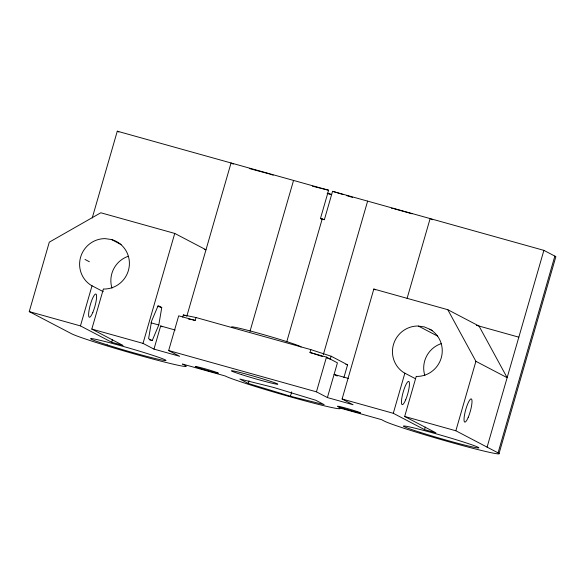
<?xml version="1.0" encoding="UTF-8"?>
<svg xmlns="http://www.w3.org/2000/svg" width="585" height="585" viewBox="0 0 585 585"><rect width="100%" height="100%" fill="white"/><g stroke="black" fill="none" stroke-linecap="round" stroke-linejoin="round"><path stroke-width="0.88" d="M158.791 324.997L161.76 307.513L158.14 305.619L151.559 321.209L148.59 338.693L152.21 340.587L158.791 324.997L151.032 322.832M92.225 218L117.285 131.194L328.616 190.227L320.434 218.585L324.375 219.682L332.558 191.324L543.889 250.365L554.851 256.098L498.054 452.863A60.284 2.523 16.1 0 1 452.139 442.713A60.284 2.523 16.1 0 1 384.294 421.09L381.559 419.65L338.898 407.738A60.284 2.523 16.1 0 1 292.975 397.581A60.284 2.523 16.1 0 1 225.13 375.958L182.469 364.038L185.211 365.471A60.284 2.523 16.1 0 1 139.296 355.322A60.284 2.523 16.1 0 1 71.45 333.691L29.25 311.608L49.294 242.161L100.803 212.772L174.747 233.422L205.986 249.78L204.253 249.29M111.523 239.528A25.323 24.782 -62.4 0 1 129.109 267.279A25.323 24.782 -62.4 0 1 103.911 289.041L103.399 288.968L91.816 329.084L123.062 345.435L111.684 342.254L80.445 325.904L92.02 285.787L91.545 285.582A25.323 24.782 -62.4 0 1 80.613 257.159A25.323 24.782 -62.4 0 1 105.095 238.629L111.523 239.528L121.132 244.559M111.684 342.254L112.437 339.644M343.892 377.596L347.578 364.828L331.139 356.221L310.825 349.611L195.997 317.531L195.163 320.426L178.688 315.827L168.663 350.547L179.624 356.287L153.972 349.121L143.011 343.38L174.747 233.422M153.972 349.121L160.656 325.969L175.193 330.035M182.732 317.107L183.354 314.942L195.997 317.531M186.761 316.405L231.046 162.966L233.291 164.144M250.014 331.249L293.546 180.429M248.303 383.46L239.865 379.043L273.575 387.431L315.724 400.235L324.163 404.652L290.452 396.264L248.303 383.46L249.064 380.835M286.738 341.815L322.181 219.017L324.375 219.682M290.452 396.264L291.718 391.877M313.341 353.545L309.991 352.506L310.825 349.611M323.337 354.576L367.629 201.123M447.781 309.692L475.905 361.325L507.144 377.683L479.02 326.05L447.781 309.692L373.83 289.041L342.093 398.999L353.055 404.732L327.403 397.566L316.441 391.833L326.467 357.106L309.991 352.506M331.139 356.221L330.306 359.117L326.913 357.998M327.403 397.566L337.428 362.846L326.467 357.106M407.094 298.379L430.129 218.585L432.373 219.755M393.288 413.295L404.864 373.179L404.389 372.974A25.323 24.782 -62.4 0 1 393.464 344.55A25.323 24.782 -62.4 0 1 417.946 326.02L424.366 326.92L430.311 329.472A25.323 24.782 -62.4 0 1 441.244 357.903A25.323 24.782 -62.4 0 1 416.754 376.433L416.242 376.36L404.666 416.476L435.905 432.827L424.527 429.646L393.288 413.295L342.093 398.999M424.527 429.646L425.28 427.035M498.054 452.863L455.854 430.772L475.905 361.325M487.093 447.13L543.889 250.365M498.954 453.806L555.75 257.042A60.284 2.523 16.1 0 0 554.851 256.098M249.29 168.524L269.846 174.045M391.497 208.245L393.281 208.531M188.443 319L191.829 319.673M345.889 364.492L347.578 364.828M192.677 319.841L195.163 320.426M312.419 186.198L320.295 188.158M321.128 188.363L328.616 190.227M320.434 218.585L322.401 219.134M394.136 208.765L412.052 213.774M327.278 193.196L331.644 194.417M476.395 325.311L518.837 337.172M157.445 306.306L161.76 307.513M348.623 378.48L334.086 374.422L337.194 376.045M149.621 339.87L152.21 340.587M29.25 311.608L80.445 325.904M91.816 329.084L143.011 343.38M168.663 350.547L316.441 391.833M404.666 416.476L455.854 430.772M332.558 191.324L342.956 194.483M346.437 195.544L352.521 197.394M327.249 193.423L330.73 194.476M314.189 353.823L322.671 356.609M270.687 174.33L273.188 175.186M117.285 131.194L118.85 132.013M373.83 289.041L375.431 289.875M429.836 329.267L432.235 330.525M418.458 326.094L437.682 336.156M404.864 373.179L415.277 378.634M85 259.455L89.381 261.751M183.354 314.942L184.926 315.761M92.02 285.787L103.238 291.659M160.656 325.969L162.213 326.788M111.984 288.134A25.323 24.782 -62.4 0 1 128.312 256.267M424.827 375.526A25.323 24.782 -62.4 0 1 441.156 343.658M232.172 327.454A36.175 1.514 16.1 0 1 264.237 334.825A36.175 1.514 16.1 0 1 300.968 347.088M241.62 374.627A24.117 1.009 16.1 0 0 277.721 384.235A24.117 1.009 16.1 0 0 244.486 373.639A24.117 1.009 16.1 0 0 241.62 374.627M342.51 408.118A12.058 0.505 16.1 0 0 360.557 412.922A12.058 0.505 16.1 0 0 343.943 407.628A12.058 0.505 16.1 0 0 342.51 408.118M200.311 368.396A12.058 0.505 16.1 0 0 218.359 373.201A12.058 0.505 16.1 0 0 201.737 367.899A12.058 0.505 16.1 0 0 200.311 368.396M420.074 432.308A39.188 1.638 16.1 0 0 478.735 447.92A39.188 1.638 16.1 0 0 424.725 430.699A39.188 1.638 16.1 0 0 420.074 432.308M107.223 344.916A39.188 1.638 16.1 0 0 165.891 360.528A39.188 1.638 16.1 0 0 111.881 343.307A39.188 1.638 16.1 0 0 107.223 344.916M468.249 417.273A12.058 2.42 -74.4 0 0 471.356 398.919A12.058 2.42 -74.4 0 0 464.453 415.291A12.058 2.42 -74.4 0 0 468.249 417.273M92.832 312.405A12.058 2.42 -74.4 0 0 95.947 294.05A12.058 2.42 -74.4 0 0 89.037 310.416A12.058 2.42 -74.4 0 0 92.832 312.405M405.676 399.796A12.058 2.42 -74.4 0 0 408.791 381.442A12.058 2.42 -74.4 0 0 401.88 397.807A12.058 2.42 -74.4 0 0 405.676 399.796"/></g></svg>
